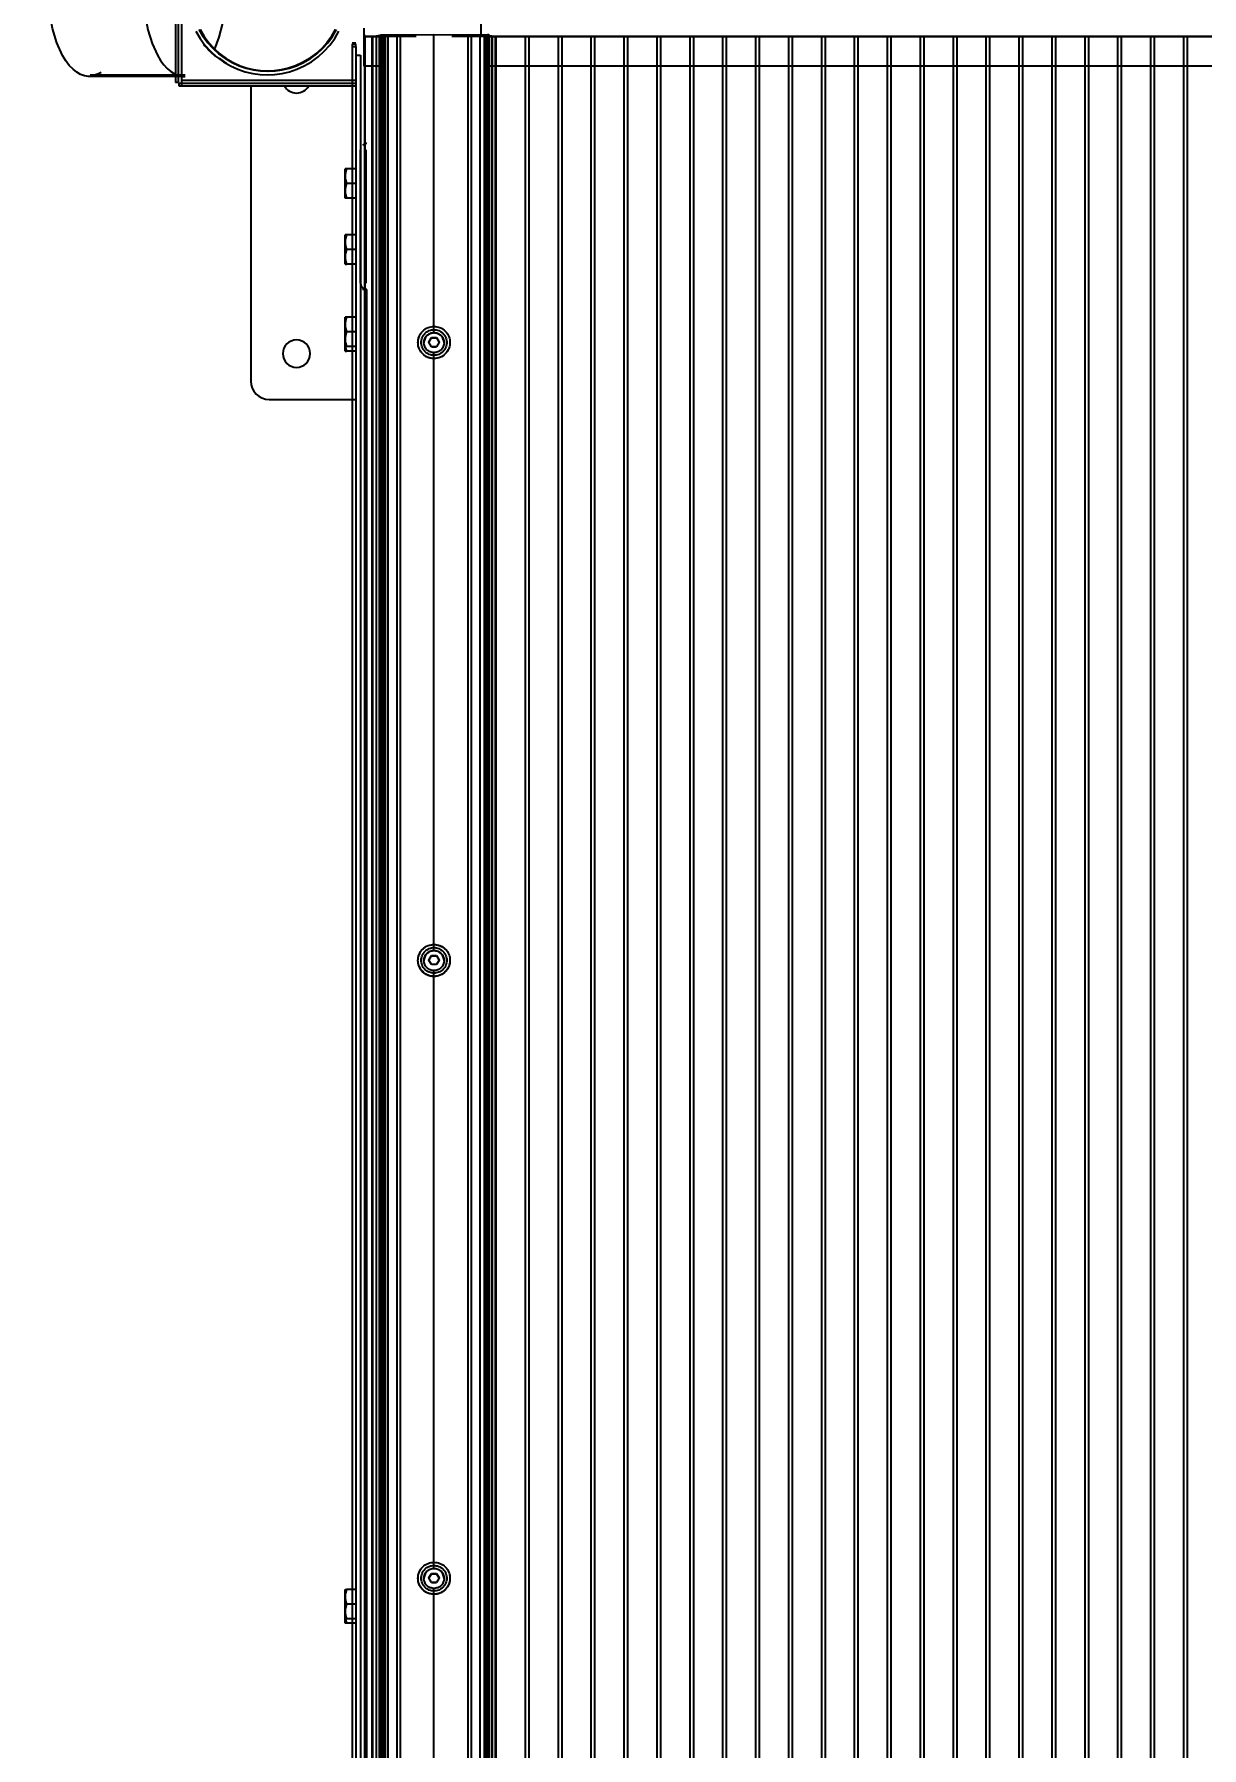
# Model space of a CAD drawing. Header units: millimetres. Extents: x 4625 to 14334, y 16216 to 31562.
# Drawn here: x 5780 to 6418, y 27771 to 28708 of the extents above; entities that cross this region are included whole.
import ezdxf

# ---------------------------------------------------------------- set-up
doc = ezdxf.new("R2010")
doc.units = ezdxf.units.MM
doc.header["$LTSCALE"] = 3
doc.layers.add('Default', color=7, linetype='Continuous')
doc.styles.get("Standard").update_dxf_attribs({"font": 'arial.ttf'})
doc.dimstyles.new('MATEUSZ', dxfattribs={"dimtxt": 35, "dimasz": 16, "dimexe": 0.18, "dimexo": 0.0625, "dimgap": 0.09, "dimtad": 0, "dimdec": 0, "dimdsep": 46, "dimtxsty": 'Standard', "dimblk": 'DOT', "dimcen": 0.09, "dimse1": 1, "dimse2": 1, "dimadec": 0, "dimazin": 0, "dimtfac": 1, "dimtdec": 0, "dimtofl": 0, "dimtmove": 0, "dimatfit": 3, "dimfxl": 1, "dimtolj": 1, "dimtzin": 0, "dimlwd": 9, "dimlwe": 9, "dimarcsym": 0})

# ---------------------------------------------------------------- blocks, each defined once
blk = doc.blocks.new('_Dot')
at = {"color": 0, "linetype": 'ByBlock', "lineweight": -2}
blk.add_line((-0.5, 0), (-1, 0), dxfattribs=at)
at = {"color": 0, "linetype": 'ByBlock', "const_width": 0.5}
blk.add_lwpolyline([(-0.25, 0, 1), (0.25, 0, 1)], format="xyb", close=True, dxfattribs=at)
blk = doc.blocks.new('*D31')
at = {"color": 0, "lineweight": 9, "transparency": 16777216}
for p, q in [((5803.89, 26303.39), (9576.19, 26303.39)), ((13713.73, 26303.39), (9941.43, 26303.39))]:
    blk.add_line(p, q, dxfattribs=at)
at = {"layer": 'Defpoints', "color": 0, "transparency": 16777216}
for p in [(5787.89, 28729.99), (13729.73, 28729.99), (13729.73, 26303.39)]:
    blk.add_point(p, dxfattribs=at)
at = {"color": 0, "lineweight": 9, "transparency": 16777216, "xscale": 16, "yscale": 16, "zscale": 16, "rotation": 180}
blk.add_blockref('_Dot', (5787.89, 26303.39), dxfattribs=at)
at = {"color": 0, "lineweight": 9, "transparency": 16777216, "xscale": 16, "yscale": 16, "zscale": 16}
blk.add_blockref('_Dot', (13729.73, 26303.39), dxfattribs=at)
at = {"color": 0, "transparency": 16777216, "insert": (9758.81, 26303.39), "char_height": 123, "attachment_point": 5}
blk.add_mtext('\\A1;7942', dxfattribs=at)

msp = doc.modelspace()

# ---------------------------------------------------------------- linework, layer by layer
at = {"layer": 'Default'}
for p, q in [((5857.09, 28778.14), (5857.09, 28681.85)), ((5858.59, 28778.14), (5858.59, 28681.85)), ((5860.35, 28776.99), (5860.35, 28682.99)), ((6024.17, 28752.05), (6024.17, 28707.95)), ((5960.31, 28690.64), (5960.31, 28711.59)), ((5960.31, 28708.09), (5960.31, 28706.79)), ((5960.31, 28706.95), (5960.31, 28694.37)), ((5969.87, 28706.79), (5960.31, 28706.79)), ((5960.64, 28706.95), (5960.64, 26887.39)), ((5988.64, 28706.95), (5960.64, 28706.95)), ((5960.64, 26887.25), (5960.64, 28706.81)), ((5964.64, 26887.25), (5964.64, 28706.81)), ((5964.97, 28706.95), (5966.97, 28707.4)), ((5969.97, 28707.23), (5964.97, 28706.95)), ((5964.97, 26887.39), (5964.97, 28706.95)), ((5966.97, 28707.4), (5968.59, 28707.54)), ((5966.97, 26887.84), (5966.97, 28707.4)), ((5968.59, 28707.54), (5967.97, 28707.4)), ((5968.47, 28707.47), (5968.47, 28707.83)), ((5968.47, 28707.83), (5968.47, 26888.27)), ((5968.47, 28707.47), (5968.47, 26887.91)), ((5968.59, 26887.98), (5968.59, 28707.54)), ((5969.28, 28707.9), (5969.28, 26888.34)), ((5970.22, 28707.74), (5970.22, 28707.54)), ((5970.22, 28707.74), (5970.22, 26888.19)), ((5970.22, 28707.54), (5970.22, 26887.98)), ((5970.97, 28707.54), (5973.47, 28707.64)), ((5970.97, 26887.98), (5970.97, 28707.54)), ((5971.97, 26887.98), (5971.97, 28707.54)), ((5973.47, 26888.09), (5973.47, 28707.64)), ((5978.22, 28707.54), (5978.22, 28707.82)), ((5978.22, 28707.82), (5978.22, 26888.27)), ((5979.97, 28707.82), (5979.97, 28707.47)), ((5979.97, 28707.82), (5979.97, 26888.26)), ((5998.47, 28545), (5998.47, 28708.1)), ((6824.31, 28706.95), (6008.31, 28706.95)), ((6016.97, 28707.82), (6016.97, 28707.47)), ((6016.97, 28707.82), (6016.97, 26888.26)), ((6018.72, 28707.54), (6018.72, 28707.82)), ((6018.72, 28707.82), (6018.72, 26888.27)), ((6020.97, 28707.54), (6023.47, 28707.64)), ((6023.47, 28707.64), (6023.47, 26888.09)), ((6023.47, 28707.64), (6025.97, 28707.54)), ((6025.97, 28707.54), (6025.97, 26887.98)), ((6805.62, 28706.79), (6026.03, 28706.79)), ((6026.72, 28707.74), (6026.72, 28707.54)), ((6026.72, 28707.74), (6026.72, 26888.19)), ((6026.72, 28707.54), (6026.72, 26887.98)), ((6027.67, 28707.9), (6027.67, 26888.34)), ((6028.36, 28707.54), (6028.36, 26887.98)), ((6028.36, 28707.54), (6029.97, 28707.4)), ((6028.47, 28707.47), (6028.47, 28707.83)), ((6028.47, 28707.83), (6028.47, 26888.27)), ((6029.97, 28707.4), (6029.97, 26887.84)), ((6029.97, 28707.4), (6031.97, 28706.95)), ((6030.31, 28706.81), (6030.31, 26887.25)), ((6031.97, 28706.95), (6031.97, 26887.39)), ((6032.31, 28706.81), (6032.31, 26887.25)), ((6048.31, 28706.81), (6048.31, 26887.25)), ((6050.31, 28706.81), (6050.31, 26887.25)), ((6066.31, 28706.81), (6066.31, 26887.25)), ((6068.31, 28706.81), (6068.31, 26887.25)), ((6084.31, 28706.81), (6084.31, 26887.25)), ((6086.31, 28706.81), (6086.31, 26887.25)), ((6102.31, 28706.81), (6102.31, 26887.25)), ((6104.31, 28706.81), (6104.31, 26887.25)), ((6120.31, 28706.81), (6120.31, 26887.25)), ((6122.31, 28706.81), (6122.31, 26887.25)), ((6138.31, 28706.81), (6138.31, 26887.25)), ((6140.31, 28706.81), (6140.31, 26887.25)), ((6156.31, 28706.81), (6156.31, 26887.25)), ((6158.31, 28706.81), (6158.31, 26887.25)), ((6174.31, 28706.81), (6174.31, 26887.25)), ((6176.31, 28706.81), (6176.31, 26887.25)), ((6192.31, 28706.81), (6192.31, 26887.25)), ((6194.31, 28706.81), (6194.31, 26887.25)), ((6210.31, 28706.81), (6210.31, 26887.25)), ((6212.31, 28706.81), (6212.31, 26887.25)), ((6228.31, 28706.81), (6228.31, 26887.25)), ((6230.31, 28706.81), (6230.31, 26887.25)), ((6246.31, 28706.81), (6246.31, 26887.25)), ((6248.31, 28706.81), (6248.31, 26887.25)), ((6264.31, 28706.81), (6264.31, 26887.25)), ((6266.31, 28706.81), (6266.31, 26887.25)), ((6282.31, 28706.81), (6282.31, 26887.25)), ((6284.31, 28706.81), (6284.31, 26887.25)), ((6300.31, 28706.81), (6300.31, 26887.25)), ((6302.31, 28706.81), (6302.31, 26887.25)), ((6318.31, 28706.81), (6318.31, 26887.25)), ((6320.31, 28706.81), (6320.31, 26887.25)), ((6336.31, 28706.81), (6336.31, 26887.25)), ((6338.31, 28706.81), (6338.31, 26887.25)), ((6354.31, 28706.81), (6354.31, 26887.25)), ((6356.31, 28706.81), (6356.31, 26887.25)), ((6372.31, 28706.81), (6372.31, 26887.25)), ((6374.31, 28706.81), (6374.31, 26887.25)), ((6390.31, 28706.81), (6390.31, 26887.25)), ((6392.31, 28706.81), (6392.31, 26887.25)), ((6408.31, 28706.81), (6408.31, 26887.25)), ((6410.31, 28706.81), (6410.31, 26887.25)), ((5953.81, 28703.41), (5955.81, 28703.41)), ((5953.81, 28702.92), (5955.81, 28702.92)), ((5953.81, 28701.55), (5955.81, 28701.55)), ((5953.81, 28701.55), (5953.81, 26894.97)), ((5955.81, 28701.55), (5955.81, 26894.97)), ((5958.31, 28696.71), (5958.31, 26910.68)), ((5862.35, 28685.79), (5810.39, 28685.79)), ((5960.31, 28694.37), (5960.31, 28690.64)), ((5969.28, 28690.64), (5960.31, 28690.64)), ((6804.95, 28690.64), (6027.67, 28690.64)), ((5862.35, 28684.99), (5810.39, 28684.99)), ((5858.59, 28681.85), (5857.09, 28681.85)), ((5858.94, 28681.49), (5858.94, 28679.99)), ((5858.94, 28681.49), (5955.81, 28681.49)), ((5858.94, 28679.99), (5955.81, 28679.99)), ((5860.35, 28682.99), (5955.81, 28682.99)), ((5898.31, 28679.99), (5898.31, 28518.49)), ((5958.31, 28571.99), (5958.31, 28644.99)), ((5961.31, 28571.99), (5961.31, 28644.99)), ((5956.31, 28634.49), (5950.62, 28634.49)), ((5950.62, 28626.49), (5949.91, 28626.49)), ((5956.31, 28626.49), (5950.62, 28626.49)), ((5956.31, 28618.49), (5950.62, 28618.49)), ((5956.31, 28598.49), (5950.62, 28598.49)), ((5950.62, 28590.49), (5949.91, 28590.49)), ((5956.31, 28590.49), (5950.62, 28590.49)), ((5956.31, 28582.49), (5950.62, 28582.49)), ((5961.81, 27008.49), (5961.81, 28568.49)), ((5950.62, 28545.4), (5949.91, 28545.4)), ((5956.31, 28553.4), (5950.62, 28553.4)), ((5956.31, 28545.4), (5950.62, 28545.4)), ((5956.31, 28537.4), (5950.62, 28537.4)), ((5995.59, 28539.59), (5997.03, 28542.09)), ((5997.03, 28542.09), (5999.92, 28542.09)), ((5999.92, 28537.1), (5997.03, 28537.1)), ((5999.92, 28542.09), (6001.36, 28539.59)), ((5956.31, 28534.89), (5950.62, 28534.89)), ((5998.47, 28207.07), (5998.47, 28534.02)), ((5908.31, 28508.49), (5955.81, 28508.49)), ((5995.59, 28201.67), (5997.03, 28204.16)), ((5997.03, 28204.16), (5999.92, 28204.16)), ((5999.92, 28204.16), (6001.36, 28201.67)), ((5998.47, 27869.15), (5998.47, 28196.1)), ((5989.72, 27863.66), (5989.72, 27863.74)), ((5995.59, 27863.74), (5997.03, 27866.24)), ((5997.03, 27866.24), (5999.92, 27866.24)), ((5999.92, 27861.25), (5997.03, 27861.25)), ((5999.92, 27866.24), (6001.36, 27863.74)), ((6007.22, 27863.74), (6007.22, 27863.66)), ((5956.31, 27857.6), (5950.62, 27857.6)), ((5998.47, 27729.49), (5998.47, 27858.17)), ((5950.62, 27849.6), (5949.91, 27849.6)), ((5956.31, 27849.6), (5950.62, 27849.6)), ((5956.31, 27841.6), (5950.62, 27841.6)), ((5956.31, 27839.09), (5950.62, 27839.09))]:
    msp.add_line(p, q, dxfattribs=at)
for points in [[(5858.59, 28774.36, 0), (5856.62, 28773.51, 0), (5854.64, 28772.27, 0), (5852.69, 28770.64, 0), (5850.8, 28768.61, 0), (5848.99, 28766.2, 0), (5847.29, 28763.43, 0), (5844.34, 28756.96, 0), (5842.1, 28749.58, 0), (5840.63, 28741.74, 0), (5839.94, 28733.89, 0), (5839.93, 28726.28, 0), (5840.61, 28718.43, 0), (5842.05, 28710.58, 0), (5844.28, 28703.19, 0), (5847.22, 28696.69, 0), (5848.91, 28693.91, 0), (5850.71, 28691.48, 0), (5852.6, 28689.44, 0), (5854.55, 28687.79, 0), (5856.52, 28686.53, 0), (5858.5, 28685.66, 0), (5860.45, 28685.16, 0), (5862.35, 28684.99, 0)], [(5810.39, 28684.99, 0), (5809.39, 28685.04, 0), (5808.37, 28685.18, 0), (5807.34, 28685.41, 0), (5805.25, 28686.18, 0), (5803.15, 28687.39, 0), (5801.07, 28689.03, 0), (5799.06, 28691.12, 0), (5797.13, 28693.64, 0), (5795.32, 28696.57, 0), (5792.21, 28703.47, 0), (5789.91, 28711.36, 0), (5788.48, 28719.71, 0), (5787.89, 28729.99, 0)], [(5878.39, 28699.58, 0), (5881.08, 28706.54, 0), (5883, 28714.25, 0), (5884.11, 28722.21, 0), (5884.45, 28729.99, 0)], [(5868.28, 28709.78, 0), (5870.53, 28705.92, 0), (5873.2, 28702.26, 0), (5876.25, 28698.88, 0), (5879.63, 28695.83, 0), (5883.28, 28693.17, 0), (5887.15, 28690.91, 0), (5891.16, 28689.08, 0), (5895.25, 28687.69, 0), (5899.35, 28686.73, 0), (5903.41, 28686.17, 0), (5907.36, 28685.99, 0), (5911.31, 28686.17, 0), (5915.37, 28686.73, 0), (5919.47, 28687.69, 0), (5923.55, 28689.08, 0), (5927.57, 28690.91, 0), (5931.44, 28693.17, 0), (5935.09, 28695.83, 0), (5938.47, 28698.88, 0), (5941.52, 28702.26, 0), (5944.19, 28705.92, 0), (5946.44, 28709.78, 0)], [(5944.66, 28710.7, 0), (5942.5, 28707.01, 0), (5939.96, 28703.52, 0), (5937.05, 28700.3, 0), (5933.82, 28697.39, 0), (5930.33, 28694.84, 0), (5926.64, 28692.69, 0), (5922.81, 28690.94, 0), (5918.91, 28689.61, 0), (5914.99, 28688.69, 0), (5911.12, 28688.16, 0), (5907.35, 28687.99, 0), (5903.58, 28688.16, 0), (5899.71, 28688.69, 0), (5895.79, 28689.61, 0), (5891.89, 28690.94, 0), (5888.06, 28692.69, 0), (5884.37, 28694.84, 0), (5880.88, 28697.39, 0), (5877.65, 28700.3, 0), (5874.74, 28703.52, 0), (5872.2, 28707.01, 0), (5870.04, 28710.7, 0)], [(5870.05, 28710.7, 0), (5872.21, 28707.01, 0), (5874.75, 28703.52, 0), (5877.66, 28700.3, 0), (5880.89, 28697.39, 0), (5884.38, 28694.84, 0), (5888.07, 28692.69, 0), (5891.9, 28690.94, 0), (5895.8, 28689.61, 0), (5899.72, 28688.69, 0), (5903.59, 28688.16, 0), (5907.36, 28687.99, 0), (5911.13, 28688.16, 0), (5915, 28688.69, 0), (5918.92, 28689.61, 0), (5922.82, 28690.94, 0), (5926.65, 28692.69, 0), (5930.34, 28694.84, 0), (5933.83, 28697.39, 0), (5937.06, 28700.3, 0), (5939.97, 28703.52, 0), (5942.51, 28707.01, 0), (5944.67, 28710.7, 0)], [(5944.67, 28710.7, 0), (5942.51, 28707.01, 0), (5939.97, 28703.52, 0), (5937.06, 28700.3, 0), (5933.83, 28697.39, 0), (5930.34, 28694.84, 0), (5926.65, 28692.69, 0), (5922.82, 28690.94, 0), (5918.92, 28689.61, 0), (5915, 28688.69, 0), (5911.13, 28688.16, 0), (5907.36, 28687.99, 0), (5903.59, 28688.16, 0), (5899.72, 28688.69, 0), (5895.8, 28689.61, 0), (5891.9, 28690.94, 0), (5888.07, 28692.69, 0), (5884.38, 28694.84, 0), (5880.89, 28697.39, 0), (5877.66, 28700.3, 0), (5874.75, 28703.52, 0), (5872.21, 28707.01, 0), (5870.05, 28710.7, 0)], [(5870.58, 28710.7, 0), (5872.73, 28707.01, 0), (5875.28, 28703.52, 0), (5878.18, 28700.3, 0), (5881.41, 28697.39, 0), (5884.9, 28694.84, 0), (5888.59, 28692.69, 0), (5892.42, 28690.94, 0), (5896.33, 28689.61, 0), (5900.24, 28688.69, 0), (5904.11, 28688.16, 0), (5907.88, 28687.99, 0), (5911.66, 28688.16, 0), (5915.52, 28688.69, 0), (5919.44, 28689.61, 0), (5923.34, 28690.94, 0), (5927.17, 28692.69, 0), (5930.87, 28694.84, 0), (5934.35, 28697.39, 0), (5937.58, 28700.3, 0), (5940.49, 28703.52, 0), (5943.04, 28707.01, 0), (5945.19, 28710.7, 0)], [(5969.28, 28707.9, 0), (5998.47, 28708.1, 0)], [(5998.47, 28708.1, 0), (6027.67, 28707.9, 0)], [(6028.47, 28707.83, 0), (6028.47, 28707.83, 0), (6028.47, 28707.83, 0), (6028.47, 28707.83, 0), (6028.47, 28707.83, 0), (6028.47, 28707.84, 0), (6028.47, 28707.84, 0), (6028.47, 28707.84, 0), (6028.47, 28707.84, 0), (6028.46, 28707.84, 0), (6028.46, 28707.84, 0), (6028.44, 28707.85, 0), (6028.38, 28707.86, 0), (6027.67, 28707.9, 0)], [(5885.28, 28692.24, 0), (5881.12, 28695.07, 0)], [(5953.81, 28702.92, 0), (5953.81, 28701.55, 0)], [(5955.81, 28701.55, 0), (5955.81, 28702.92, 0)], [(5955.81, 28696.89, 0), (5955.81, 28696.89, 0), (5955.81, 28696.88, 0), (5955.81, 28696.88, 0), (5955.81, 28696.88, 0), (5955.81, 28696.88, 0), (5955.81, 28696.88, 0), (5955.82, 28696.87, 0), (5955.82, 28696.87, 0), (5955.84, 28696.86, 0), (5955.86, 28696.85, 0), (5955.92, 28696.84, 0), (5956.12, 28696.8, 0), (5958.31, 28696.71, 0)], [(5810.39, 28685.79, 0), (5811.88, 28685.89, 0), (5813.39, 28686.2, 0), (5814.93, 28686.74, 0), (5816.48, 28687.51, 0)], [(5860.35, 28682.99, 0), (5860.35, 28681.93, 0), (5860.35, 28681.6, 0), (5860.35, 28681.52, 0), (5860.34, 28681.5, 0), (5860.34, 28681.5, 0), (5860.34, 28681.49, 0), (5860.34, 28681.49, 0), (5860.34, 28681.49, 0), (5860.34, 28681.49, 0), (5860.34, 28681.49, 0), (5860.34, 28681.49, 0), (5860.34, 28681.49, 0), (5860.34, 28681.49, 0), (5860.34, 28681.49, 0), (5860.34, 28681.49, 0), (5860.34, 28681.49, 0), (5860.34, 28681.49, 0), (5860.34, 28681.49, 0)], [(5860.36, 28682.99, 0), (5860.36, 28680.87, 0), (5860.35, 28680.2, 0), (5860.35, 28680.04, 0), (5860.35, 28680.01, 0), (5860.34, 28680, 0), (5860.34, 28679.99, 0), (5860.34, 28679.99, 0), (5860.34, 28679.99, 0), (5860.34, 28679.99, 0), (5860.34, 28679.99, 0), (5860.34, 28679.99, 0), (5860.34, 28679.99, 0), (5860.34, 28679.99, 0), (5860.34, 28679.99, 0), (5860.34, 28679.99, 0), (5860.34, 28679.99, 0), (5860.34, 28679.99, 0), (5860.34, 28679.99, 0)], [(5949.91, 28630.49, 0), (5949.91, 28634.49, 0)], [(5950.62, 28634.49, 0), (5950.08, 28632.42, 0), (5949.95, 28631.45, 0), (5949.91, 28630.49, 0)], [(5949.91, 28634.49, 0), (5949.91, 28634.49, 0), (5949.91, 28634.49, 0), (5949.91, 28634.49, 0), (5949.91, 28634.49, 0), (5949.91, 28634.49, 0), (5949.91, 28634.49, 0), (5949.91, 28634.49, 0), (5949.91, 28634.49, 0), (5949.91, 28634.49, 0), (5949.91, 28634.49, 0), (5949.91, 28634.49, 0), (5949.91, 28634.49, 0), (5949.92, 28634.49, 0), (5949.98, 28634.49, 0), (5950.2, 28634.49, 0), (5950.62, 28634.49, 0)], [(5950.62, 28634.49, 0), (5950.08, 28634.49, 0), (5949.91, 28634.49, 0)], [(5949.91, 28626.49, 0), (5949.91, 28630.49, 0)], [(5949.91, 28630.49, 0), (5949.95, 28629.53, 0), (5950.08, 28628.57, 0), (5950.62, 28626.49, 0)], [(5949.91, 28622.49, 0), (5949.91, 28626.49, 0)], [(5950.62, 28626.49, 0), (5950.08, 28624.42, 0), (5949.95, 28623.45, 0), (5949.91, 28622.49, 0)], [(5949.91, 28622.49, 0), (5949.95, 28621.53, 0), (5950.08, 28620.57, 0), (5950.62, 28618.49, 0)], [(5949.91, 28618.49, 0), (5949.91, 28618.49, 0), (5949.91, 28618.49, 0), (5949.91, 28618.49, 0), (5949.91, 28618.49, 0), (5949.91, 28618.49, 0), (5949.91, 28618.49, 0), (5949.91, 28618.49, 0), (5949.91, 28618.49, 0), (5949.91, 28618.49, 0), (5949.91, 28618.49, 0), (5949.91, 28618.49, 0), (5949.91, 28618.5, 0), (5949.91, 28618.5, 0), (5949.91, 28618.52, 0), (5949.91, 28618.61, 0), (5949.91, 28618.95, 0), (5949.91, 28622.49, 0)], [(5949.91, 28622.49, 0), (5949.91, 28618.49, 0)], [(5950.62, 28618.49, 0), (5950.08, 28618.49, 0), (5949.91, 28618.49, 0)], [(5950.62, 28598.49, 0), (5950.08, 28598.49, 0), (5949.91, 28598.49, 0)], [(5949.91, 28594.49, 0), (5949.91, 28598.49, 0)], [(5949.91, 28598.49, 0), (5949.91, 28598.49, 0), (5949.91, 28598.49, 0), (5949.91, 28598.49, 0), (5949.91, 28598.49, 0), (5949.91, 28598.49, 0), (5949.91, 28598.49, 0), (5949.91, 28598.49, 0), (5949.91, 28598.49, 0), (5949.91, 28598.49, 0), (5949.91, 28598.49, 0), (5949.91, 28598.49, 0), (5949.91, 28598.49, 0), (5949.92, 28598.49, 0), (5949.98, 28598.49, 0), (5950.2, 28598.49, 0), (5950.62, 28598.49, 0)], [(5950.62, 28598.49, 0), (5950.08, 28596.42, 0), (5949.95, 28595.45, 0), (5949.91, 28594.49, 0)], [(5949.91, 28590.49, 0), (5949.91, 28594.49, 0)], [(5949.91, 28594.49, 0), (5949.95, 28593.53, 0), (5950.08, 28592.57, 0), (5950.62, 28590.49, 0)], [(5949.91, 28586.49, 0), (5949.91, 28590.49, 0)], [(5950.62, 28590.49, 0), (5950.08, 28588.42, 0), (5949.95, 28587.45, 0), (5949.91, 28586.49, 0)], [(5949.91, 28582.49, 0), (5949.91, 28582.49, 0), (5949.91, 28582.49, 0), (5949.91, 28582.49, 0), (5949.91, 28582.49, 0), (5949.91, 28582.49, 0), (5949.91, 28582.49, 0), (5949.91, 28582.49, 0), (5949.91, 28582.49, 0), (5949.91, 28582.49, 0), (5949.91, 28582.49, 0), (5949.91, 28582.5, 0), (5949.91, 28582.5, 0), (5949.91, 28582.52, 0), (5949.91, 28582.61, 0), (5949.91, 28582.95, 0), (5949.91, 28586.49, 0)], [(5949.91, 28586.49, 0), (5949.95, 28585.53, 0), (5950.08, 28584.57, 0), (5950.62, 28582.49, 0)], [(5950.62, 28582.49, 0), (5950.08, 28582.49, 0), (5949.91, 28582.49, 0)], [(5949.91, 28582.49, 0), (5949.91, 28582.49, 0), (5949.91, 28582.49, 0), (5949.91, 28582.49, 0), (5949.91, 28582.49, 0), (5949.91, 28582.49, 0), (5949.91, 28582.49, 0), (5949.91, 28582.49, 0), (5949.91, 28582.49, 0), (5949.91, 28582.49, 0), (5949.91, 28582.49, 0), (5949.91, 28582.49, 0), (5949.91, 28582.49, 0), (5949.92, 28582.49, 0), (5949.98, 28582.49, 0), (5950.2, 28582.49, 0), (5950.62, 28582.49, 0)], [(5961.81, 28568.49, 0), (5959.33, 28568.49, 0)], [(5961.81, 28568.49, 0), (5961.45, 28568.49, 0)], [(5949.91, 28549.4, 0), (5949.91, 28553.4, 0)], [(5950.62, 28553.4, 0), (5950.08, 28551.33, 0), (5949.95, 28550.36, 0), (5949.91, 28549.4, 0)], [(5949.91, 28553.4, 0), (5949.91, 28553.4, 0), (5949.91, 28553.4, 0), (5949.91, 28553.4, 0), (5949.91, 28553.4, 0), (5949.91, 28553.4, 0), (5949.91, 28553.4, 0), (5949.91, 28553.4, 0), (5949.91, 28553.4, 0), (5949.91, 28553.4, 0), (5949.91, 28553.4, 0), (5949.91, 28553.4, 0), (5949.91, 28553.4, 0), (5949.92, 28553.4, 0), (5949.98, 28553.4, 0), (5950.2, 28553.4, 0), (5950.62, 28553.4, 0)], [(5950.62, 28553.4, 0), (5950.08, 28553.4, 0), (5949.91, 28553.4, 0)], [(5949.91, 28545.4, 0), (5949.91, 28549.4, 0)], [(5949.91, 28549.4, 0), (5949.95, 28548.44, 0), (5950.08, 28547.48, 0), (5950.62, 28545.4, 0)], [(5949.91, 28541.4, 0), (5949.91, 28545.4, 0)], [(5950.62, 28545.4, 0), (5950.08, 28543.33, 0), (5949.95, 28542.36, 0), (5949.91, 28541.4, 0)], [(5992.97, 28539.5, 0), (5993, 28540.03, 0), (5993.08, 28540.56, 0), (5993.21, 28541.09, 0), (5993.39, 28541.6, 0), (5993.63, 28542.1, 0), (5993.91, 28542.57, 0), (5994.23, 28543, 0), (5994.58, 28543.39, 0), (5994.97, 28543.74, 0), (5995.41, 28544.06, 0), (5995.87, 28544.34, 0), (5996.37, 28544.58, 0), (5996.89, 28544.76, 0), (5997.42, 28544.89, 0), (5997.95, 28544.97, 0), (5998.47, 28545, 0)], [(6003.97, 28539.36, 0), (6003.95, 28539.89, 0), (6003.87, 28540.42, 0), (6003.74, 28540.95, 0), (6003.56, 28541.46, 0), (6003.32, 28541.96, 0), (6003.04, 28542.43, 0), (6002.72, 28542.86, 0), (6002.36, 28543.25, 0), (6001.97, 28543.6, 0), (6001.54, 28543.92, 0), (6001.07, 28544.2, 0), (6000.58, 28544.44, 0), (6000.06, 28544.62, 0), (5999.53, 28544.75, 0), (5999, 28544.83, 0), (5998.47, 28544.86, 0), (5997.95, 28544.83, 0), (5997.42, 28544.75, 0), (5996.89, 28544.62, 0), (5996.37, 28544.44, 0), (5995.87, 28544.2, 0), (5995.41, 28543.92, 0), (5994.97, 28543.6, 0), (5994.58, 28543.25, 0), (5994.23, 28542.86, 0), (5993.91, 28542.43, 0), (5993.63, 28541.96, 0), (5993.39, 28541.46, 0), (5993.21, 28540.95, 0), (5993.08, 28540.42, 0), (5993, 28539.89, 0), (5992.97, 28539.36, 0)], [(5998.47, 28545, 0), (5999, 28544.97, 0), (5999.53, 28544.89, 0), (6000.06, 28544.76, 0), (6000.58, 28544.58, 0), (6001.07, 28544.34, 0), (6001.54, 28544.06, 0), (6001.97, 28543.74, 0), (6002.36, 28543.39, 0), (6002.72, 28543, 0), (6003.04, 28542.57, 0), (6003.32, 28542.1, 0), (6003.56, 28541.6, 0), (6003.74, 28541.09, 0), (6003.87, 28540.56, 0), (6003.95, 28540.03, 0), (6003.97, 28539.5, 0)], [(5949.91, 28541.4, 0), (5949.95, 28540.44, 0), (5950.08, 28539.48, 0), (5950.62, 28537.4, 0)], [(5949.91, 28537.4, 0), (5949.91, 28537.4, 0), (5949.91, 28537.4, 0), (5949.91, 28537.4, 0), (5949.91, 28537.4, 0), (5949.91, 28537.4, 0), (5949.91, 28537.4, 0), (5949.91, 28537.4, 0), (5949.91, 28537.4, 0), (5949.91, 28537.4, 0), (5949.91, 28537.4, 0), (5949.91, 28537.41, 0), (5949.91, 28537.41, 0), (5949.91, 28537.41, 0), (5949.91, 28537.43, 0), (5949.91, 28537.52, 0), (5949.91, 28537.86, 0), (5949.91, 28541.4, 0)], [(5949.91, 28538.89, 0), (5949.95, 28537.93, 0), (5950.08, 28536.97, 0), (5950.62, 28534.89, 0)], [(5949.91, 28534.89, 0), (5949.91, 28534.89, 0), (5949.91, 28534.89, 0), (5949.91, 28534.89, 0), (5949.91, 28534.89, 0), (5949.91, 28534.89, 0), (5949.91, 28534.89, 0), (5949.91, 28534.89, 0), (5949.91, 28534.89, 0), (5949.91, 28534.89, 0), (5949.91, 28534.89, 0), (5949.91, 28534.89, 0), (5949.91, 28534.9, 0), (5949.91, 28534.9, 0), (5949.91, 28534.92, 0), (5949.91, 28535, 0), (5949.91, 28535.35, 0), (5949.91, 28538.89, 0)], [(5950.62, 28537.4, 0), (5950.08, 28537.4, 0), (5949.91, 28537.4, 0)], [(5998.47, 28530.78, 0), (5997.39, 28530.85, 0), (5996.27, 28531.06, 0), (5995.15, 28531.44, 0), (5994.06, 28531.97, 0), (5993.04, 28532.67, 0), (5992.12, 28533.51, 0), (5991.33, 28534.46, 0), (5990.7, 28535.51, 0), (5990.22, 28536.61, 0), (5989.91, 28537.73, 0), (5989.75, 28538.84, 0), (5989.73, 28539.91, 0), (5989.85, 28541.01, 0), (5990.13, 28542.13, 0), (5990.56, 28543.24, 0), (5991.16, 28544.3, 0)], [(5998.47, 28534.02, 0), (5997.95, 28534.05, 0), (5997.42, 28534.13, 0), (5996.89, 28534.26, 0), (5996.37, 28534.44, 0), (5995.87, 28534.67, 0), (5995.41, 28534.96, 0), (5994.97, 28535.28, 0), (5994.58, 28535.63, 0), (5994.23, 28536.01, 0), (5993.91, 28536.44, 0), (5993.63, 28536.91, 0), (5993.39, 28537.4, 0), (5993.21, 28537.92, 0), (5993.08, 28538.45, 0), (5993, 28538.98, 0), (5992.97, 28539.5, 0)], [(5995.59, 28539.77, 0), (5997.03, 28542.27, 0)], [(5997.03, 28537.28, 0), (5995.59, 28539.77, 0)], [(5997.03, 28542.27, 0), (5999.92, 28542.27, 0)], [(5999.92, 28537.28, 0), (5997.03, 28537.28, 0)], [(6007.13, 28540.77, 0), (6007.22, 28539.89, 0), (6007.21, 28539.04, 0), (6007.12, 28538.16, 0), (6006.93, 28537.27, 0), (6006.64, 28536.37, 0), (6006.24, 28535.5, 0), (6005.75, 28534.66, 0), (6005.15, 28533.87, 0), (6004.46, 28533.15, 0), (6003.7, 28532.51, 0), (6002.88, 28531.97, 0), (6002.01, 28531.53, 0), (6001.13, 28531.19, 0), (6000.23, 28530.96, 0), (5999.34, 28530.82, 0), (5998.47, 28530.78, 0)], [(6003.97, 28539.5, 0), (6003.95, 28538.98, 0), (6003.87, 28538.45, 0), (6003.74, 28537.92, 0), (6003.56, 28537.4, 0), (6003.32, 28536.91, 0), (6003.04, 28536.44, 0), (6002.72, 28536.01, 0), (6002.36, 28535.63, 0), (6001.97, 28535.28, 0), (6001.54, 28534.96, 0), (6001.07, 28534.67, 0), (6000.58, 28534.44, 0), (6000.06, 28534.26, 0), (5999.53, 28534.13, 0), (5999, 28534.05, 0), (5998.47, 28534.02, 0)], [(5999.92, 28542.27, 0), (6001.36, 28539.77, 0)], [(6001.36, 28539.77, 0), (5999.92, 28537.28, 0)], [(5949.91, 28534.89, 0), (5949.91, 28534.89, 0), (5949.91, 28534.89, 0), (5949.91, 28534.89, 0), (5949.91, 28534.89, 0), (5949.91, 28534.89, 0), (5949.91, 28534.89, 0), (5949.91, 28534.89, 0), (5949.91, 28534.89, 0), (5949.91, 28534.89, 0), (5949.91, 28534.89, 0), (5949.91, 28534.89, 0), (5949.91, 28534.89, 0), (5949.92, 28534.89, 0), (5949.98, 28534.89, 0), (5950.2, 28534.89, 0), (5950.62, 28534.89, 0)], [(5950.62, 28534.89, 0), (5950.08, 28534.89, 0), (5949.91, 28534.89, 0)], [(5996.42, 28210.07, 0), (5997.25, 28210.23, 0), (5998.07, 28210.3, 0), (5998.88, 28210.3, 0), (5999.7, 28210.23, 0), (6000.53, 28210.07, 0), (6001.37, 28209.82, 0), (6002.2, 28209.48, 0), (6003, 28209.05, 0)], [(5998.47, 28192.86, 0), (5997.42, 28192.92, 0), (5996.34, 28193.12, 0), (5995.25, 28193.47, 0), (5994.19, 28193.97, 0), (5993.19, 28194.63, 0), (5992.28, 28195.42, 0), (5991.49, 28196.33, 0), (5990.84, 28197.32, 0), (5990.33, 28198.38, 0), (5989.99, 28199.46, 0), (5989.79, 28200.54, 0), (5989.72, 28201.6, 0), (5989.79, 28202.65, 0), (5989.99, 28203.73, 0), (5990.34, 28204.81, 0), (5990.85, 28205.87, 0)], [(5992.97, 28201.58, 0), (5993, 28202.1, 0), (5993.08, 28202.63, 0), (5993.21, 28203.16, 0), (5993.39, 28203.68, 0), (5993.63, 28204.17, 0), (5993.91, 28204.64, 0), (5994.23, 28205.07, 0), (5994.58, 28205.46, 0), (5994.97, 28205.81, 0), (5995.41, 28206.13, 0), (5995.87, 28206.42, 0), (5996.37, 28206.65, 0), (5996.89, 28206.84, 0), (5997.42, 28206.97, 0), (5997.95, 28207.05, 0), (5998.47, 28207.07, 0)], [(6003.97, 28201.44, 0), (6003.95, 28201.96, 0), (6003.87, 28202.49, 0), (6003.74, 28203.02, 0), (6003.56, 28203.54, 0), (6003.32, 28204.03, 0), (6003.04, 28204.5, 0), (6002.72, 28204.93, 0), (6002.36, 28205.32, 0), (6001.97, 28205.67, 0), (6001.54, 28206, 0), (6001.07, 28206.28, 0), (6000.58, 28206.51, 0), (6000.06, 28206.7, 0), (5999.53, 28206.83, 0), (5999, 28206.91, 0), (5998.47, 28206.93, 0), (5997.95, 28206.91, 0), (5997.42, 28206.83, 0), (5996.89, 28206.7, 0), (5996.37, 28206.51, 0), (5995.87, 28206.28, 0), (5995.41, 28206, 0), (5994.97, 28205.67, 0), (5994.58, 28205.32, 0), (5994.23, 28204.93, 0), (5993.91, 28204.5, 0), (5993.63, 28204.03, 0), (5993.39, 28203.54, 0), (5993.21, 28203.02, 0), (5993.08, 28202.49, 0), (5993, 28201.96, 0), (5992.97, 28201.44, 0)], [(5998.47, 28196.1, 0), (5997.95, 28196.12, 0), (5997.42, 28196.2, 0), (5996.89, 28196.33, 0), (5996.37, 28196.51, 0), (5995.87, 28196.75, 0), (5995.41, 28197.03, 0), (5994.97, 28197.35, 0), (5994.58, 28197.7, 0), (5994.23, 28198.09, 0), (5993.91, 28198.52, 0), (5993.63, 28198.99, 0), (5993.39, 28199.48, 0), (5993.21, 28200, 0), (5993.08, 28200.52, 0), (5993, 28201.05, 0), (5992.97, 28201.58, 0)], [(5995.59, 28201.85, 0), (5997.03, 28204.34, 0)], [(5997.03, 28199.35, 0), (5995.59, 28201.85, 0)], [(5997.03, 28204.34, 0), (5999.92, 28204.34, 0)], [(5999.92, 28199.35, 0), (5997.03, 28199.35, 0)], [(5998.47, 28207.07, 0), (5999, 28207.05, 0), (5999.53, 28206.97, 0), (6000.06, 28206.84, 0), (6000.58, 28206.65, 0), (6001.07, 28206.42, 0), (6001.54, 28206.13, 0), (6001.97, 28205.81, 0), (6002.36, 28205.46, 0), (6002.72, 28205.07, 0), (6003.04, 28204.64, 0), (6003.32, 28204.17, 0), (6003.56, 28203.68, 0), (6003.74, 28203.16, 0), (6003.87, 28202.63, 0), (6003.95, 28202.1, 0), (6003.97, 28201.58, 0)], [(6007.2, 28202.23, 0), (6007.22, 28201.41, 0), (6007.17, 28200.58, 0), (6007.02, 28199.73, 0), (6006.79, 28198.87, 0), (6006.46, 28198.03, 0), (6006.04, 28197.2, 0), (6005.52, 28196.41, 0), (6004.92, 28195.68, 0), (6004.24, 28195.02, 0), (6003.49, 28194.43, 0), (6002.69, 28193.94, 0), (6001.86, 28193.54, 0), (6001.01, 28193.23, 0), (6000.15, 28193.02, 0), (5999.3, 28192.9, 0), (5998.47, 28192.86, 0)], [(6003.97, 28201.58, 0), (6003.95, 28201.05, 0), (6003.87, 28200.52, 0), (6003.74, 28200, 0), (6003.56, 28199.48, 0), (6003.32, 28198.99, 0), (6003.04, 28198.52, 0), (6002.72, 28198.09, 0), (6002.36, 28197.7, 0), (6001.97, 28197.35, 0), (6001.54, 28197.03, 0), (6001.07, 28196.75, 0), (6000.58, 28196.51, 0), (6000.06, 28196.33, 0), (5999.53, 28196.2, 0), (5999, 28196.12, 0), (5998.47, 28196.1, 0)], [(5999.92, 28204.34, 0), (6001.36, 28201.85, 0)], [(6001.36, 28201.85, 0), (5999.92, 28199.35, 0)], [(5998.47, 27854.93, 0), (5997.37, 27855, 0), (5996.24, 27855.22, 0), (5995.1, 27855.6, 0), (5994.01, 27856.16, 0), (5992.98, 27856.87, 0), (5992.06, 27857.73, 0), (5991.27, 27858.71, 0), (5990.64, 27859.78, 0), (5990.17, 27860.89, 0), (5989.88, 27862.03, 0), (5989.74, 27863.15, 0), (5989.74, 27864.24, 0), (5989.89, 27865.36, 0), (5990.2, 27866.49, 0), (5990.67, 27867.61, 0), (5991.31, 27868.67, 0)], [(5992.97, 27863.65, 0), (5993, 27864.18, 0), (5993.08, 27864.71, 0), (5993.21, 27865.24, 0), (5993.39, 27865.75, 0), (5993.63, 27866.25, 0), (5993.91, 27866.72, 0), (5994.23, 27867.15, 0), (5994.58, 27867.54, 0), (5994.97, 27867.89, 0), (5995.41, 27868.21, 0), (5995.87, 27868.49, 0), (5996.37, 27868.73, 0), (5996.89, 27868.91, 0), (5997.42, 27869.04, 0), (5997.95, 27869.12, 0), (5998.47, 27869.15, 0)], [(6003.97, 27863.51, 0), (6003.95, 27864.04, 0), (6003.87, 27864.57, 0), (6003.74, 27865.1, 0), (6003.56, 27865.61, 0), (6003.32, 27866.11, 0), (6003.04, 27866.58, 0), (6002.72, 27867.01, 0), (6002.36, 27867.4, 0), (6001.97, 27867.75, 0), (6001.54, 27868.07, 0), (6001.07, 27868.35, 0), (6000.58, 27868.59, 0), (6000.06, 27868.77, 0), (5999.53, 27868.9, 0), (5999, 27868.98, 0), (5998.47, 27869.01, 0), (5997.95, 27868.98, 0), (5997.42, 27868.9, 0), (5996.89, 27868.77, 0), (5996.37, 27868.59, 0), (5995.87, 27868.35, 0), (5995.41, 27868.07, 0), (5994.97, 27867.75, 0), (5994.58, 27867.4, 0), (5994.23, 27867.01, 0), (5993.91, 27866.58, 0), (5993.63, 27866.11, 0), (5993.39, 27865.61, 0), (5993.21, 27865.1, 0), (5993.08, 27864.57, 0), (5993, 27864.04, 0), (5992.97, 27863.51, 0)], [(5998.47, 27858.17, 0), (5997.95, 27858.2, 0), (5997.42, 27858.28, 0), (5996.89, 27858.41, 0), (5996.37, 27858.59, 0), (5995.87, 27858.83, 0), (5995.41, 27859.11, 0), (5994.97, 27859.43, 0), (5994.58, 27859.78, 0), (5994.23, 27860.16, 0), (5993.91, 27860.59, 0), (5993.63, 27861.06, 0), (5993.39, 27861.55, 0), (5993.21, 27862.07, 0), (5993.08, 27862.6, 0), (5993, 27863.13, 0), (5992.97, 27863.65, 0)], [(5995.59, 27863.92, 0), (5997.03, 27866.42, 0)], [(5997.03, 27861.43, 0), (5995.59, 27863.92, 0)], [(5997.03, 27866.42, 0), (5999.92, 27866.42, 0)], [(5999.92, 27861.43, 0), (5997.03, 27861.43, 0)], [(5998.47, 27869.15, 0), (5999, 27869.12, 0), (5999.53, 27869.04, 0), (6000.06, 27868.91, 0), (6000.58, 27868.73, 0), (6001.07, 27868.49, 0), (6001.54, 27868.21, 0), (6001.97, 27867.89, 0), (6002.36, 27867.54, 0), (6002.72, 27867.15, 0), (6003.04, 27866.72, 0), (6003.32, 27866.25, 0), (6003.56, 27865.75, 0), (6003.74, 27865.24, 0), (6003.87, 27864.71, 0), (6003.95, 27864.18, 0), (6003.97, 27863.65, 0)], [(6007.02, 27865.52, 0), (6007.17, 27864.6, 0), (6007.22, 27863.7, 0), (6007.18, 27862.8, 0), (6007.04, 27861.87, 0), (6006.79, 27860.94, 0), (6006.43, 27860.02, 0), (6005.95, 27859.12, 0), (6005.36, 27858.28, 0), (6004.68, 27857.5, 0), (6003.9, 27856.81, 0), (6003.06, 27856.23, 0), (6002.16, 27855.75, 0), (6001.24, 27855.38, 0), (6000.3, 27855.12, 0), (5999.38, 27854.98, 0), (5998.47, 27854.93, 0)], [(6003.97, 27863.65, 0), (6003.95, 27863.13, 0), (6003.87, 27862.6, 0), (6003.74, 27862.07, 0), (6003.56, 27861.55, 0), (6003.32, 27861.06, 0), (6003.04, 27860.59, 0), (6002.72, 27860.16, 0), (6002.36, 27859.78, 0), (6001.97, 27859.43, 0), (6001.54, 27859.11, 0), (6001.07, 27858.83, 0), (6000.58, 27858.59, 0), (6000.06, 27858.41, 0), (5999.53, 27858.28, 0), (5999, 27858.2, 0), (5998.47, 27858.17, 0)], [(5999.92, 27866.42, 0), (6001.36, 27863.92, 0)], [(6001.36, 27863.92, 0), (5999.92, 27861.43, 0)], [(5950.62, 27857.6, 0), (5950.08, 27855.53, 0), (5949.95, 27854.56, 0), (5949.91, 27853.6, 0)], [(5949.91, 27857.6, 0), (5949.91, 27857.6, 0), (5949.91, 27857.6, 0), (5949.91, 27857.6, 0), (5949.91, 27857.6, 0), (5949.91, 27857.6, 0), (5949.91, 27857.6, 0), (5949.91, 27857.6, 0), (5949.91, 27857.6, 0), (5949.91, 27857.6, 0), (5949.91, 27857.6, 0), (5949.91, 27857.6, 0), (5949.91, 27857.6, 0), (5949.92, 27857.6, 0), (5949.98, 27857.6, 0), (5950.2, 27857.6, 0), (5950.62, 27857.6, 0)], [(5949.91, 27853.6, 0), (5949.91, 27857.6, 0)], [(5949.91, 27853.6, 0), (5949.95, 27852.64, 0), (5950.08, 27851.67, 0), (5950.62, 27849.6, 0)], [(5949.91, 27849.6, 0), (5949.91, 27853.6, 0)], [(5950.62, 27849.6, 0), (5950.08, 27847.53, 0), (5949.95, 27846.56, 0), (5949.91, 27845.6, 0)], [(5949.91, 27845.6, 0), (5949.91, 27849.6, 0)], [(5949.91, 27845.6, 0), (5949.95, 27844.64, 0), (5950.08, 27843.68, 0), (5950.62, 27841.6, 0)], [(5949.91, 27841.6, 0), (5949.91, 27841.6, 0), (5949.91, 27841.6, 0), (5949.91, 27841.6, 0), (5949.91, 27841.6, 0), (5949.91, 27841.6, 0), (5949.91, 27841.6, 0), (5949.91, 27841.6, 0), (5949.91, 27841.6, 0), (5949.91, 27841.6, 0), (5949.91, 27841.6, 0), (5949.91, 27841.6, 0), (5949.91, 27841.6, 0), (5949.91, 27841.61, 0), (5949.91, 27841.63, 0), (5949.91, 27841.71, 0), (5949.91, 27842.06, 0), (5949.91, 27845.6, 0)], [(5949.91, 27843.09, 0), (5949.95, 27842.13, 0), (5950.08, 27841.16, 0), (5950.62, 27839.09, 0)], [(5949.91, 27839.09, 0), (5949.91, 27839.09, 0), (5949.91, 27839.09, 0), (5949.91, 27839.09, 0), (5949.91, 27839.09, 0), (5949.91, 27839.09, 0), (5949.91, 27839.09, 0), (5949.91, 27839.09, 0), (5949.91, 27839.09, 0), (5949.91, 27839.09, 0), (5949.91, 27839.09, 0), (5949.91, 27839.09, 0), (5949.91, 27839.1, 0), (5949.91, 27839.12, 0), (5949.91, 27839.2, 0), (5949.91, 27839.55, 0), (5949.91, 27843.09, 0)], [(5950.62, 27841.6, 0), (5950.08, 27841.6, 0), (5949.95, 27841.6, 0), (5949.92, 27841.6, 0), (5949.91, 27841.6, 0), (5949.91, 27841.6, 0), (5949.91, 27841.6, 0), (5949.91, 27841.6, 0), (5949.91, 27841.6, 0), (5949.91, 27841.6, 0), (5949.91, 27841.6, 0), (5949.91, 27841.6, 0), (5949.91, 27841.6, 0), (5949.91, 27841.6, 0), (5949.91, 27841.6, 0), (5949.91, 27841.6, 0), (5949.91, 27841.6, 0), (5949.91, 27841.6, 0), (5949.91, 27841.6, 0)], [(5950.62, 27839.09, 0), (5950.08, 27839.09, 0), (5949.91, 27839.09, 0)]]:
    msp.add_polyline3d(points, dxfattribs=at)
for points in [[(5998.47, 28530.86, 0), (5997.69, 28530.9, 0), (5996.88, 28531.01, 0), (5996.07, 28531.2, 0), (5995.25, 28531.48, 0), (5994.46, 28531.84, 0), (5993.69, 28532.29, 0), (5992.96, 28532.82, 0), (5992.29, 28533.42, 0), (5991.68, 28534.09, 0), (5991.15, 28534.82, 0), (5990.7, 28535.58, 0), (5990.34, 28536.38, 0), (5990.06, 28537.19, 0), (5989.87, 28538.01, 0), (5989.76, 28538.81, 0), (5989.72, 28539.59, 0), (5989.76, 28540.38, 0), (5989.87, 28541.18, 0), (5990.06, 28542, 0), (5990.34, 28542.81, 0), (5990.7, 28543.6, 0), (5991.15, 28544.37, 0), (5991.68, 28545.1, 0), (5992.29, 28545.77, 0), (5992.96, 28546.37, 0), (5993.69, 28546.9, 0), (5994.46, 28547.35, 0), (5995.25, 28547.71, 0), (5996.07, 28547.99, 0), (5996.88, 28548.18, 0), (5997.69, 28548.29, 0), (5998.47, 28548.32, 0), (5999.26, 28548.29, 0), (6000.07, 28548.18, 0), (6000.88, 28547.99, 0), (6001.69, 28547.71, 0), (6002.49, 28547.35, 0), (6003.26, 28546.9, 0), (6003.99, 28546.37, 0), (6004.66, 28545.77, 0), (6005.27, 28545.1, 0), (6005.8, 28544.37, 0), (6006.25, 28543.6, 0), (6006.61, 28542.81, 0), (6006.89, 28542, 0), (6007.08, 28541.18, 0), (6007.19, 28540.38, 0), (6007.22, 28539.59, 0), (6007.19, 28538.81, 0), (6007.08, 28538.01, 0), (6006.89, 28537.19, 0), (6006.61, 28536.38, 0), (6006.25, 28535.58, 0), (6005.8, 28534.82, 0), (6005.27, 28534.09, 0), (6004.66, 28533.42, 0), (6003.99, 28532.82, 0), (6003.26, 28532.29, 0), (6002.49, 28531.84, 0), (6001.69, 28531.48, 0), (6000.88, 28531.2, 0), (6000.07, 28531.01, 0), (5999.26, 28530.9, 0)], [(5998.47, 28532.61, 0), (5997.84, 28532.64, 0), (5997.2, 28532.73, 0), (5996.55, 28532.88, 0), (5995.9, 28533.1, 0), (5995.26, 28533.39, 0), (5994.64, 28533.75, 0), (5994.06, 28534.17, 0), (5993.52, 28534.66, 0), (5993.04, 28535.19, 0), (5992.61, 28535.77, 0), (5992.26, 28536.39, 0), (5991.97, 28537.02, 0), (5991.74, 28537.67, 0), (5991.59, 28538.32, 0), (5991.5, 28538.97, 0), (5991.47, 28539.59, 0), (5991.5, 28540.22, 0), (5991.59, 28540.86, 0), (5991.74, 28541.51, 0), (5991.97, 28542.16, 0), (5992.26, 28542.8, 0), (5992.61, 28543.41, 0), (5993.04, 28543.99, 0), (5993.52, 28544.53, 0), (5994.06, 28545.01, 0), (5994.64, 28545.44, 0), (5995.26, 28545.8, 0), (5995.9, 28546.09, 0), (5996.55, 28546.31, 0), (5997.2, 28546.46, 0), (5997.84, 28546.55, 0), (5998.47, 28546.58, 0), (5999.1, 28546.55, 0), (5999.75, 28546.46, 0), (6000.4, 28546.31, 0), (6001.05, 28546.09, 0), (6001.69, 28545.8, 0), (6002.3, 28545.44, 0), (6002.89, 28545.01, 0), (6003.42, 28544.53, 0), (6003.91, 28543.99, 0), (6004.33, 28543.41, 0), (6004.69, 28542.8, 0), (6004.98, 28542.16, 0), (6005.2, 28541.51, 0), (6005.36, 28540.86, 0), (6005.45, 28540.22, 0), (6005.47, 28539.59, 0), (6005.45, 28538.97, 0), (6005.36, 28538.32, 0), (6005.2, 28537.67, 0), (6004.98, 28537.02, 0), (6004.69, 28536.39, 0), (6004.33, 28535.77, 0), (6003.91, 28535.19, 0), (6003.42, 28534.66, 0), (6002.89, 28534.17, 0), (6002.3, 28533.75, 0), (6001.69, 28533.39, 0), (6001.05, 28533.1, 0), (6000.4, 28532.88, 0), (5999.75, 28532.73, 0), (5999.1, 28532.64, 0)], [(5998.47, 28192.94, 0), (5997.69, 28192.98, 0), (5996.88, 28193.09, 0), (5996.07, 28193.28, 0), (5995.25, 28193.55, 0), (5994.46, 28193.92, 0), (5993.69, 28194.36, 0), (5992.96, 28194.89, 0), (5992.29, 28195.5, 0), (5991.68, 28196.17, 0), (5991.15, 28196.89, 0), (5990.7, 28197.66, 0), (5990.34, 28198.46, 0), (5990.06, 28199.27, 0), (5989.87, 28200.08, 0), (5989.76, 28200.88, 0), (5989.72, 28201.67, 0), (5989.76, 28202.45, 0), (5989.87, 28203.26, 0), (5990.06, 28204.07, 0), (5990.34, 28204.88, 0), (5990.7, 28205.68, 0), (5991.15, 28206.45, 0), (5991.68, 28207.17, 0), (5992.29, 28207.84, 0), (5992.96, 28208.45, 0), (5993.69, 28208.97, 0), (5994.46, 28209.42, 0), (5995.25, 28209.78, 0), (5996.07, 28210.06, 0), (5996.88, 28210.25, 0), (5997.69, 28210.36, 0), (5998.47, 28210.4, 0), (5999.26, 28210.36, 0), (6000.07, 28210.25, 0), (6000.88, 28210.06, 0), (6001.69, 28209.78, 0), (6002.49, 28209.42, 0), (6003.26, 28208.97, 0), (6003.99, 28208.45, 0), (6004.66, 28207.84, 0), (6005.27, 28207.17, 0), (6005.8, 28206.45, 0), (6006.25, 28205.68, 0), (6006.61, 28204.88, 0), (6006.89, 28204.07, 0), (6007.08, 28203.26, 0), (6007.19, 28202.45, 0), (6007.22, 28201.67, 0), (6007.19, 28200.88, 0), (6007.08, 28200.08, 0), (6006.89, 28199.27, 0), (6006.61, 28198.46, 0), (6006.25, 28197.66, 0), (6005.8, 28196.89, 0), (6005.27, 28196.17, 0), (6004.66, 28195.5, 0), (6003.99, 28194.89, 0), (6003.26, 28194.36, 0), (6002.49, 28193.92, 0), (6001.69, 28193.55, 0), (6000.88, 28193.28, 0), (6000.07, 28193.09, 0), (5999.26, 28192.98, 0)], [(5998.47, 28194.69, 0), (5997.84, 28194.71, 0), (5997.2, 28194.8, 0), (5996.55, 28194.96, 0), (5995.9, 28195.18, 0), (5995.26, 28195.47, 0), (5994.64, 28195.82, 0), (5994.06, 28196.25, 0), (5993.52, 28196.73, 0), (5993.04, 28197.27, 0), (5992.61, 28197.85, 0), (5992.26, 28198.46, 0), (5991.97, 28199.1, 0), (5991.74, 28199.75, 0), (5991.59, 28200.4, 0), (5991.5, 28201.04, 0), (5991.47, 28201.67, 0), (5991.5, 28202.3, 0), (5991.59, 28202.94, 0), (5991.74, 28203.59, 0), (5991.97, 28204.24, 0), (5992.26, 28204.88, 0), (5992.61, 28205.49, 0), (5993.04, 28206.07, 0), (5993.52, 28206.61, 0), (5994.06, 28207.09, 0), (5994.64, 28207.51, 0), (5995.26, 28207.87, 0), (5995.9, 28208.16, 0), (5996.55, 28208.38, 0), (5997.2, 28208.54, 0), (5997.84, 28208.62, 0), (5998.47, 28208.65, 0), (5999.1, 28208.62, 0), (5999.75, 28208.54, 0), (6000.4, 28208.38, 0), (6001.05, 28208.16, 0), (6001.69, 28207.87, 0), (6002.3, 28207.51, 0), (6002.89, 28207.09, 0), (6003.42, 28206.61, 0), (6003.91, 28206.07, 0), (6004.33, 28205.49, 0), (6004.69, 28204.88, 0), (6004.98, 28204.24, 0), (6005.2, 28203.59, 0), (6005.36, 28202.94, 0), (6005.45, 28202.3, 0), (6005.47, 28201.67, 0), (6005.45, 28201.04, 0), (6005.36, 28200.4, 0), (6005.2, 28199.75, 0), (6004.98, 28199.1, 0), (6004.69, 28198.46, 0), (6004.33, 28197.85, 0), (6003.91, 28197.27, 0), (6003.42, 28196.73, 0), (6002.89, 28196.25, 0), (6002.3, 28195.82, 0), (6001.69, 28195.47, 0), (6001.05, 28195.18, 0), (6000.4, 28194.96, 0), (5999.75, 28194.8, 0), (5999.1, 28194.71, 0)], [(5998.47, 27855.02, 0), (5997.69, 27855.05, 0), (5996.88, 27855.16, 0), (5996.07, 27855.35, 0), (5995.25, 27855.63, 0), (5994.46, 27855.99, 0), (5993.69, 27856.44, 0), (5992.96, 27856.97, 0), (5992.29, 27857.57, 0), (5991.68, 27858.24, 0), (5991.15, 27858.97, 0), (5990.7, 27859.73, 0), (5990.34, 27860.53, 0), (5990.06, 27861.34, 0), (5989.87, 27862.16, 0), (5989.76, 27862.96, 0), (5989.72, 27863.74, 0), (5989.76, 27864.53, 0), (5989.87, 27865.33, 0), (5990.06, 27866.15, 0), (5990.34, 27866.96, 0), (5990.7, 27867.75, 0), (5991.15, 27868.52, 0), (5991.68, 27869.25, 0), (5992.29, 27869.92, 0), (5992.96, 27870.52, 0), (5993.69, 27871.05, 0), (5994.46, 27871.5, 0), (5995.25, 27871.86, 0), (5996.07, 27872.14, 0), (5996.88, 27872.33, 0), (5997.69, 27872.44, 0), (5998.47, 27872.47, 0), (5999.26, 27872.44, 0), (6000.07, 27872.33, 0), (6000.88, 27872.14, 0), (6001.69, 27871.86, 0), (6002.49, 27871.5, 0), (6003.26, 27871.05, 0), (6003.99, 27870.52, 0), (6004.66, 27869.92, 0), (6005.27, 27869.25, 0), (6005.8, 27868.52, 0), (6006.25, 27867.75, 0), (6006.61, 27866.96, 0), (6006.89, 27866.15, 0), (6007.08, 27865.33, 0), (6007.19, 27864.53, 0), (6007.22, 27863.74, 0), (6007.19, 27862.96, 0), (6007.08, 27862.16, 0), (6006.89, 27861.34, 0), (6006.61, 27860.53, 0), (6006.25, 27859.73, 0), (6005.8, 27858.97, 0), (6005.27, 27858.24, 0), (6004.66, 27857.57, 0), (6003.99, 27856.97, 0), (6003.26, 27856.44, 0), (6002.49, 27855.99, 0), (6001.69, 27855.63, 0), (6000.88, 27855.35, 0), (6000.07, 27855.16, 0), (5999.26, 27855.05, 0)], [(5998.47, 27856.76, 0), (5997.84, 27856.79, 0), (5997.2, 27856.88, 0), (5996.55, 27857.03, 0), (5995.9, 27857.25, 0), (5995.26, 27857.54, 0), (5994.64, 27857.9, 0), (5994.06, 27858.32, 0), (5993.52, 27858.81, 0), (5993.04, 27859.34, 0), (5992.61, 27859.92, 0), (5992.26, 27860.54, 0), (5991.97, 27861.17, 0), (5991.74, 27861.82, 0), (5991.59, 27862.47, 0), (5991.5, 27863.12, 0), (5991.47, 27863.74, 0), (5991.5, 27864.37, 0), (5991.59, 27865.01, 0), (5991.74, 27865.67, 0), (5991.97, 27866.31, 0), (5992.26, 27866.95, 0), (5992.61, 27867.56, 0), (5993.04, 27868.15, 0), (5993.52, 27868.68, 0), (5994.06, 27869.17, 0), (5994.64, 27869.59, 0), (5995.26, 27869.95, 0), (5995.9, 27870.24, 0), (5996.55, 27870.46, 0), (5997.2, 27870.61, 0), (5997.84, 27870.7, 0), (5998.47, 27870.73, 0), (5999.1, 27870.7, 0), (5999.75, 27870.61, 0), (6000.4, 27870.46, 0), (6001.05, 27870.24, 0), (6001.69, 27869.95, 0), (6002.3, 27869.59, 0), (6002.89, 27869.17, 0), (6003.42, 27868.68, 0), (6003.91, 27868.15, 0), (6004.33, 27867.56, 0), (6004.69, 27866.95, 0), (6004.98, 27866.31, 0), (6005.2, 27865.67, 0), (6005.36, 27865.01, 0), (6005.45, 27864.37, 0), (6005.47, 27863.74, 0), (6005.45, 27863.12, 0), (6005.36, 27862.47, 0), (6005.2, 27861.82, 0), (6004.98, 27861.17, 0), (6004.69, 27860.54, 0), (6004.33, 27859.92, 0), (6003.91, 27859.34, 0), (6003.42, 27858.81, 0), (6002.89, 27858.32, 0), (6002.3, 27857.9, 0), (6001.69, 27857.54, 0), (6001.05, 27857.25, 0), (6000.4, 27857.03, 0), (5999.75, 27856.88, 0), (5999.1, 27856.79, 0)]]:
    msp.add_polyline3d(points, close=True, dxfattribs=at)
for centre, radius, start, end in [((5907.35, 28729.99), 44.2, 217.96266, 230.09052), ((5923.31, 28683.49), 7.5, 207.81814, 270), ((5923.31, 28683.49), 7.5, 270, 332.18186), ((5961.81, 28644.99), 3.5, 90, 135), ((5961.81, 28571.99), 3.5, 180, 225), ((5961.81, 28571.99), 3.5, 225, 270), ((5923.31, 28533.49), 7.5, 90, 270), ((5923.31, 28533.49), 7.5, 270, 90), ((5908.31, 28518.49), 10, 180, 270)]:
    msp.add_arc(centre, radius, start, end, dxfattribs=at)

# ---------------------------------------------------------------- dimensions: what is measured, and where the dimension line sits
dim = msp.add_linear_dim(base=(13729.73, 26303.39), p1=(5787.89, 28729.99), p2=(13729.73, 28729.99), dimstyle='MATEUSZ', override={"dimtxt": 123})
dim.commit()
dim.dimension.update_dxf_attribs({"geometry": '*D31', "text_midpoint": (9758.81, 26303.39)})

doc.saveas('drawing.dxf')
